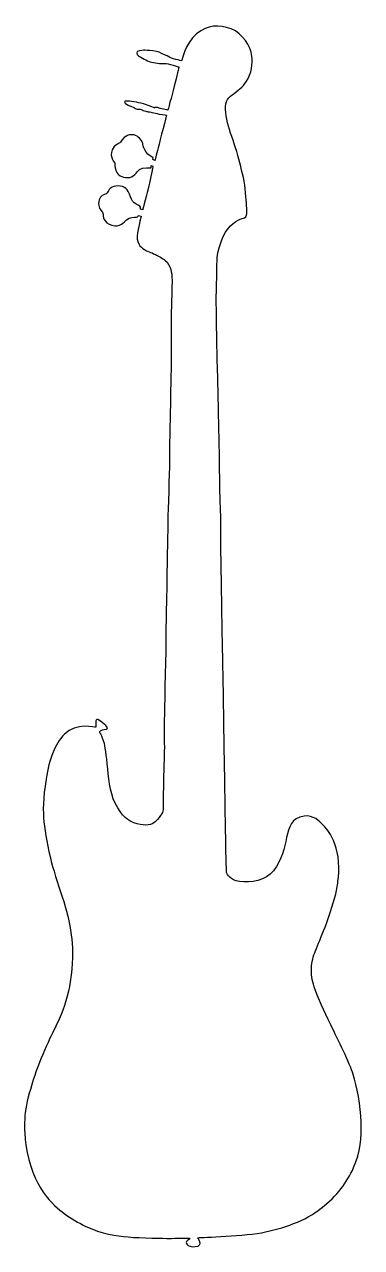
# Model space of a CAD drawing. Header units: centimetres. Extents: x -2.8 to 2.8, y -10.3 to 10.3.
import ezdxf

# ---------------------------------------------------------------- set-up
doc = ezdxf.new("R2010")
doc.units = ezdxf.units.CM
doc.header["$MEASUREMENT"] = 0
doc.layers.add('Camada 1', color=7, linetype='Continuous')

msp = doc.modelspace()

# ---------------------------------------------------------------- linework, layer by layer
at = {"layer": 'Camada 1'}
msp.add_open_spline([(0.49467, 0.17365), (0.49766, 0.0194), (0.51578, -0.85775), (0.51885, -1.09677), (0.51885, -1.09677), (0.52189, -1.33566), (0.52795, -1.88012), (0.53398, -2.14637), (0.53398, -2.14637), (0.53996, -2.41246), (0.54605, -2.97505), (0.5521, -3.28657), (0.5521, -3.28657), (0.55816, -3.59817), (0.56419, -3.96115), (0.57025, -3.98832), (0.57025, -3.98832), (0.57634, -4.01555), (0.62891, -4.12045), (0.78811, -4.14257), (0.78811, -4.14257), (0.98179, -4.1698), (1.23227, -4.12143), (1.35995, -3.96115), (1.35995, -3.96115), (1.51431, -3.76753), (1.53849, -3.56795), (1.58392, -3.39854), (1.58392, -3.39854), (1.62924, -3.22915), (1.65647, -3.06281), (1.88041, -3.03556), (1.88041, -3.03556), (2.04096, -3.01587), (2.13362, -3.12057), (2.20029, -3.18759), (2.20029, -3.18759), (2.28035, -3.26768), (2.33779, -3.35333), (2.37656, -3.44691), (2.37656, -3.44691), (2.4422, -3.605), (2.48911, -3.81516), (2.45297, -4.10892), (2.45297, -4.10892), (2.44413, -4.18081), (2.43313, -4.27476), (2.41289, -4.35427), (2.41289, -4.35427), (2.31002, -4.75961), (2.14664, -5.11656), (2.07102, -5.31008), (2.07102, -5.31008), (2.03374, -5.40557), (2.00741, -5.5018), (2.00199, -5.6008), (2.00199, -5.6008), (1.99646, -5.70272), (2.01294, -5.80765), (2.0498, -5.91804), (2.0498, -5.91804), (2.12245, -6.13579), (2.21016, -6.31124), (2.33129, -6.56524), (2.33129, -6.56524), (2.45223, -6.81937), (2.6489, -7.20955), (2.70941, -7.40019), (2.70941, -7.40019), (2.76992, -7.59066), (2.83654, -7.93856), (2.84257, -8.20468), (2.84257, -8.20468), (2.84863, -8.47093), (2.83048, -8.71281), (2.71544, -8.97295), (2.71544, -8.97295), (2.6005, -9.23304), (2.43707, -9.44785), (2.16788, -9.66256), (2.16788, -9.66256), (1.89853, -9.87732), (1.53246, -10.00136), (1.15728, -10.07391), (1.15728, -10.07391), (0.97141, -10.10987), (0.69227, -10.12802), (0.47026, -10.14011), (0.47026, -10.14011), (0.24428, -10.15257), (0.07712, -10.1586), (0.07712, -10.1586), (0.07712, -10.1586), (0.07712, -10.1586), (0.20116, -10.29473), (0.04079, -10.30986), (0.04079, -10.30986), (-0.11958, -10.32499), (-0.11957, -10.2312), (-0.10441, -10.21607), (-0.10441, -10.21607), (-0.08925, -10.20094), (-0.04993, -10.18284), (-0.04993, -10.17069), (-0.04993, -10.17069), (-0.04993, -10.1586), (-0.32221, -10.17069), (-0.39786, -10.17069), (-0.39786, -10.17069), (-0.47351, -10.17069), (-0.88199, -10.16463), (-1.09075, -10.14651), (-1.09075, -10.14651), (-1.29953, -10.12836), (-1.5325, -10.09209), (-1.80481, -9.96808), (-1.80481, -9.96808), (-1.93189, -9.91019), (-2.05497, -9.83518), (-2.17147, -9.75012), (-2.17147, -9.75012), (-2.35184, -9.61854), (-2.72326, -9.30509), (-2.81843, -8.58889), (-2.81843, -8.58889), (-2.83486, -8.46462), (-2.84391, -8.37407), (-2.84354, -8.26213), (-2.84354, -8.26213), (-2.84314, -8.12963), (-2.82819, -7.9731), (-2.77903, -7.78122), (-2.77903, -7.78122), (-2.68828, -7.42734), (-2.59448, -7.18535), (-2.4129, -6.78914), (-2.4129, -6.78914), (-2.35945, -6.6723), (-2.30535, -6.5693), (-2.25957, -6.46772), (-2.25957, -6.46772), (-2.16636, -6.26055), (-2.10635, -6.05322), (-2.071, -5.83333), (-2.071, -5.83333), (-2.02263, -5.53387), (-2.02263, -5.30096), (-2.04377, -5.11343), (-2.04377, -5.11343), (-2.06502, -4.92595), (-2.11336, -4.69605), (-2.17992, -4.48131), (-2.17992, -4.48131), (-2.24654, -4.26655), (-2.33732, -4.01551), (-2.39177, -3.80374), (-2.39177, -3.80374), (-2.44625, -3.59207), (-2.49766, -3.31074), (-2.51581, -3.13225), (-2.51581, -3.13225), (-2.53396, -2.95387), (-2.53094, -2.7421), (-2.47948, -2.4124), (-2.47948, -2.4124), (-2.45151, -2.2332), (-2.41619, -2.09429), (-2.36129, -1.95875), (-2.36129, -1.95875), (-2.3152, -1.84495), (-2.25638, -1.74438), (-2.16783, -1.65318), (-2.16783, -1.65318), (-1.97423, -1.4536), (-1.64141, -1.53526), (-1.64141, -1.53526), (-1.64141, -1.53526), (-1.64141, -1.53526), (-1.64141, -1.44758), (-1.63834, -1.42943), (-1.63834, -1.42943), (-1.63538, -1.41128), (-1.62321, -1.38405), (-1.57487, -1.42033), (-1.57487, -1.42033), (-1.52645, -1.45666), (-1.45991, -1.51412), (-1.45687, -1.52016), (-1.45687, -1.52016), (-1.45388, -1.52622), (-1.42359, -1.55948), (-1.46597, -1.56554), (-1.46597, -1.56554), (-1.50833, -1.5716), (-1.54765, -1.58972), (-1.55974, -1.59583), (-1.55974, -1.59583), (-1.57183, -1.60184), (-1.57794, -1.61393), (-1.57183, -1.62602), (-1.57183, -1.62602), (-1.56577, -1.63806), (-1.55069, -1.65319), (-1.55069, -1.65319), (-1.55069, -1.65319), (-1.55069, -1.65319), (-1.52944, -1.70161), (-1.5083, -1.76212), (-1.5083, -1.76212), (-1.49348, -1.80408), (-1.46594, -1.93151), (-1.44477, -2.15227), (-1.44477, -2.15227), (-1.42358, -2.37309), (-1.40979, -2.62077), (-1.31161, -2.8177), (-1.31161, -2.8177), (-1.19969, -3.04156), (-1.09375, -3.12327), (-0.94252, -3.16552), (-0.94252, -3.16552), (-0.79123, -3.20785), (-0.6914, -3.18367), (-0.63388, -3.13224), (-0.63388, -3.13224), (-0.57641, -3.08088), (-0.54919, -3.02945), (-0.53104, -3.00527), (-0.53104, -3.00527), (-0.51895, -2.98929), (-0.50381, -2.969), (-0.50075, -2.92058), (-0.50075, -2.92058), (-0.4994, -2.90013), (-0.50112, -2.77821), (-0.4994, -2.63904), (-0.4994, -2.63904), (-0.49712, -2.44912), (-0.49093, -2.21957), (-0.48562, -2.10088), (-0.48562, -2.10088), (-0.47657, -1.89522), (-0.48562, -1.66225), (-0.48562, -1.64416), (-0.48562, -1.64416), (-0.48562, -1.62596), (-0.47353, -0.99381), (-0.47353, -0.90912), (-0.47353, -0.90912), (-0.47353, -0.82448), (-0.4584, -0.37376), (-0.4584, -0.24369), (-0.4584, -0.24369), (-0.4584, -0.11367), (-0.45234, 0.44589), (-0.44935, 0.49426), (-0.44935, 0.49426), (-0.44631, 0.54273), (-0.43726, 1.0206), (-0.43726, 1.12646), (-0.43726, 1.12646), (-0.43726, 1.23235), (-0.42213, 1.83732), (-0.42213, 1.96736), (-0.42213, 1.96736), (-0.42213, 2.0974), (-0.3949, 2.7931), (-0.3949, 2.93222), (-0.3949, 2.93222), (-0.3949, 3.07131), (-0.39186, 3.4948), (-0.3858, 3.643), (-0.3858, 3.643), (-0.37974, 3.7912), (-0.3767, 4.22678), (-0.36765, 4.51107), (-0.36765, 4.51107), (-0.35855, 4.79536), (-0.37366, 5.2219), (-0.36461, 5.48201), (-0.36461, 5.48201), (-0.35551, 5.74212), (-0.34948, 5.99318), (-0.35252, 6.05668), (-0.35252, 6.05668), (-0.35551, 6.12018), (-0.36765, 6.27441), (-0.4705, 6.35307), (-0.4705, 6.35307), (-0.5123, 6.38503), (-0.57871, 6.42607), (-0.63298, 6.45194), (-0.63298, 6.45194), (-0.7122, 6.48996), (-0.779, 6.50946), (-0.81848, 6.53454), (-0.81848, 6.53454), (-0.88505, 6.57693), (-0.96678, 6.6586), (-0.93651, 6.81587), (-0.93651, 6.81587), (-0.90622, 6.97316), (-0.87301, 7.10016), (-0.87301, 7.10016), (-0.87301, 7.10016), (-0.87301, 7.10016), (-0.91534, 7.11225), (-0.91534, 7.11225), (-0.91534, 7.11225), (-0.91534, 7.11225), (-0.9214, 7.08201), (-0.95167, 7.08502), (-0.95167, 7.08502), (-0.98189, 7.08806), (-1.07266, 7.08203), (-1.11804, 7.03964), (-1.11804, 7.03964), (-1.16342, 6.99733), (-1.22697, 6.90661), (-1.36918, 6.94592), (-1.36918, 6.94592), (-1.51137, 6.98524), (-1.51441, 7.1062), (-1.51743, 7.13044), (-1.51743, 7.13044), (-1.52047, 7.15462), (-1.52952, 7.17881), (-1.54772, 7.19394), (-1.54772, 7.19394), (-1.56587, 7.20907), (-1.61204, 7.28501), (-1.581, 7.37539), (-1.581, 7.37539), (-1.55377, 7.45405), (-1.50536, 7.46008), (-1.4812, 7.46918), (-1.4812, 7.46918), (-1.45696, 7.47823), (-1.43881, 7.50239), (-1.42672, 7.52662), (-1.42672, 7.52662), (-1.41463, 7.5508), (-1.37542, 7.61131), (-1.26027, 7.61131), (-1.26027, 7.61131), (-1.15134, 7.61131), (-1.08781, 7.53265), (-1.06964, 7.46918), (-1.06964, 7.46918), (-1.05149, 7.40568), (-1.03032, 7.35726), (-0.99407, 7.32702), (-0.99407, 7.32702), (-0.95766, 7.29673), (-0.88509, 7.27257), (-0.88509, 7.2514), (-0.88509, 7.2514), (-0.88509, 7.23023), (-0.8821, 7.21507), (-0.8821, 7.21507), (-0.8821, 7.21507), (-0.8821, 7.21507), (-0.84577, 7.20906), (-0.84577, 7.20906), (-0.84577, 7.20906), (-0.84577, 7.20906), (-0.77319, 7.4964), (-0.7429, 7.61131), (-0.7429, 7.61131), (-0.71266, 7.72625), (-0.67329, 7.94402), (-0.67329, 7.94402), (-0.67329, 7.94402), (-0.67329, 7.94402), (-0.70663, 7.95312), (-0.70663, 7.95312), (-0.70663, 7.95312), (-0.70663, 7.95312), (-0.70663, 7.91685), (-0.70663, 7.91685), (-0.70663, 7.91685), (-0.70663, 7.91685), (-0.84876, 7.92889), (-0.90023, 7.88962), (-0.90023, 7.88962), (-0.95169, 7.85025), (-1.00003, 7.74743), (-1.09994, 7.7504), (-1.09994, 7.7504), (-1.19977, 7.75347), (-1.26938, 7.78972), (-1.29658, 7.86237), (-1.29658, 7.86237), (-1.32381, 7.93492), (-1.31478, 7.99842), (-1.31478, 7.99842), (-1.31478, 7.99842), (-1.31478, 7.99842), (-1.41368, 8.08621), (-1.3632, 8.22228), (-1.3632, 8.22228), (-1.33296, 8.30396), (-1.22705, 8.33719), (-1.22705, 8.33719), (-1.22705, 8.33719), (-1.22705, 8.33719), (-1.19056, 8.42556), (-1.10598, 8.46125), (-1.10598, 8.46125), (-1.02732, 8.49453), (-0.94871, 8.46731), (-0.90328, 8.41886), (-0.90328, 8.41886), (-0.85796, 8.37049), (-0.84282, 8.33716), (-0.84282, 8.30998), (-0.84282, 8.30998), (-0.84282, 8.28275), (-0.81562, 8.22836), (-0.79138, 8.18293), (-0.79138, 8.18293), (-0.7672, 8.13755), (-0.67036, 8.08919), (-0.67036, 8.08919), (-0.67036, 8.08919), (-0.67036, 8.08919), (-0.67335, 8.0589), (-0.67335, 8.0589), (-0.67335, 8.0589), (-0.67335, 8.0589), (-0.64012, 8.04075), (-0.64012, 8.04075), (-0.64012, 8.04075), (-0.64012, 8.04075), (-0.61887, 8.12843), (-0.58564, 8.25549), (-0.58564, 8.25549), (-0.5523, 8.38257), (-0.44642, 8.80601), (-0.44642, 8.80601), (-0.44642, 8.80601), (-0.44642, 8.80601), (-0.57355, 8.82416), (-0.60377, 8.83324), (-0.60377, 8.83324), (-0.63399, 8.84232), (-0.67941, 8.84832), (-0.70667, 8.85443), (-0.70667, 8.85443), (-0.7339, 8.86049), (-0.78224, 8.86956), (-0.78224, 8.86956), (-0.78224, 8.86956), (-0.78224, 8.86956), (-0.84579, 8.88165), (-0.85794, 8.89374), (-0.85794, 8.89374), (-0.87003, 8.90583), (-0.9184, 8.90887), (-0.9184, 8.90887), (-0.9184, 8.90887), (-0.9184, 8.90887), (-0.96383, 8.90583), (-0.96986, 8.91792), (-0.96986, 8.91792), (-0.97589, 8.93001), (-1.04548, 8.95724), (-1.04548, 8.95724), (-1.04548, 8.95724), (-1.04548, 8.95724), (-1.08787, 8.9633), (-1.12107, 8.99045), (-1.12107, 8.99045), (-1.15441, 9.01768), (-1.18163, 9.04797), (-1.10297, 9.04493), (-1.10297, 9.04493), (-1.0242, 9.04194), (-0.88509, 9.01469), (-0.79732, 8.9845), (-0.79732, 8.9845), (-0.70961, 8.95421), (-0.65214, 8.93002), (-0.65214, 8.93002), (-0.65214, 8.93002), (-0.65214, 8.93002), (-0.64285, 8.94531), (-0.59766, 8.93306), (-0.59766, 8.93306), (-0.55607, 8.92152), (-0.42515, 8.88763), (-0.42515, 8.88763), (-0.42515, 8.88763), (-0.42515, 8.88763), (-0.35858, 9.1175), (-0.31326, 9.29292), (-0.31326, 9.29292), (-0.26783, 9.46842), (-0.23455, 9.6196), (-0.23455, 9.6196), (-0.23455, 9.6196), (-0.23455, 9.6196), (-0.42217, 9.68617), (-0.47357, 9.68016), (-0.47357, 9.68016), (-0.52498, 9.67407), (-0.67026, 9.68921), (-0.71868, 9.70434), (-0.71868, 9.70434), (-0.7671, 9.71947), (-0.87902, 9.78596), (-0.91534, 9.8102), (-0.91534, 9.8102), (-0.95167, 9.83438), (-0.97191, 9.8841), (-0.9032, 9.89484), (-0.9032, 9.89484), (-0.84573, 9.90394), (-0.81554, 9.90093), (-0.77316, 9.90093), (-0.77316, 9.90093), (-0.73078, 9.90093), (-0.6188, 9.88884), (-0.57044, 9.86759), (-0.57044, 9.86759), (-0.52197, 9.84645), (-0.42817, 9.80713), (-0.40399, 9.78893), (-0.40399, 9.78893), (-0.37981, 9.77083), (-0.1892, 9.72236), (-0.1892, 9.72236), (-0.1892, 9.72236), (-0.1892, 9.72236), (-0.13168, 10.02184), (0.06197, 10.17916), (0.06197, 10.17916), (0.25559, 10.33643), (0.43464, 10.33815), (0.64591, 10.26383), (0.64591, 10.26383), (0.85162, 10.19125), (0.97259, 9.93718), (0.98476, 9.86756), (0.98476, 9.86756), (0.9969, 9.798), (1.02413, 9.63467), (0.95759, 9.48045), (0.95759, 9.48045), (0.89102, 9.3262), (0.82138, 9.27172), (0.73063, 9.19914), (0.73063, 9.19914), (0.63982, 9.12654), (0.55209, 9.08722), (0.55209, 8.95411), (0.55209, 8.95411), (0.55209, 8.82105), (0.58233, 8.65772), (0.63678, 8.5035), (0.63678, 8.5035), (0.69126, 8.34919), (0.75481, 8.16168), (0.79418, 8.00135), (0.79418, 8.00135), (0.8335, 7.84099), (0.87887, 7.66864), (0.89102, 7.49626), (0.89102, 7.49626), (0.90306, 7.3238), (0.9152, 7.19376), (0.91216, 7.16654), (0.91216, 7.16654), (0.90912, 7.13932), (0.90912, 7.08788), (0.87284, 7.07275), (0.87284, 7.07275), (0.83646, 7.05762), (0.70943, 7.03648), (0.59447, 6.88823), (0.59447, 6.88823), (0.47951, 6.74004), (0.42199, 6.51625), (0.41297, 6.39526), (0.41297, 6.39526), (0.40382, 6.27424), (0.40382, 5.98994), (0.39784, 5.82961), (0.39784, 5.82961), (0.39175, 5.66933), (0.40385, 5.05832), (0.40689, 4.91018), (0.40689, 4.91018), (0.40993, 4.76193), (0.42808, 4.03901), (0.43113, 3.91199), (0.43113, 3.91199), (0.43412, 3.78499), (0.45232, 2.95923), (0.45232, 2.88358), (0.45232, 2.88358), (0.45232, 2.84069), (0.45208, 2.64143), (0.45727, 2.43008), (0.45727, 2.43008), (0.46105, 2.26958), (0.47047, 2.0894), (0.47047, 2.03969), (0.47047, 2.03969), (0.47047, 1.92478), (0.47346, 1.24726), (0.47957, 1.07179), (0.47957, 1.07179), (0.48551, 0.89657), (0.49162, 0.32787), (0.49467, 0.17365)], degree=3, knots=[0, 0, 0, 0, 0.00645161, 0.00645161, 0.00645161, 0.00645161, 0.01290323, 0.01290323, 0.01290323, 0.01290323, 0.01935484, 0.01935484, 0.01935484, 0.01935484, 0.02580645, 0.02580645, 0.02580645, 0.02580645, 0.03225806, 0.03225806, 0.03225806, 0.03225806, 0.03870968, 0.03870968, 0.03870968, 0.03870968, 0.04516129, 0.04516129, 0.04516129, 0.04516129, 0.0516129, 0.0516129, 0.0516129, 0.0516129, 0.05806452, 0.05806452, 0.05806452, 0.05806452, 0.06451613, 0.06451613, 0.06451613, 0.06451613, 0.07096774, 0.07096774, 0.07096774, 0.07096774, 0.07741935, 0.07741935, 0.07741935, 0.07741935, 0.08387097, 0.08387097, 0.08387097, 0.08387097, 0.09032258, 0.09032258, 0.09032258, 0.09032258, 0.09677419, 0.09677419, 0.09677419, 0.09677419, 0.10322581, 0.10322581, 0.10322581, 0.10322581, 0.10967742, 0.10967742, 0.10967742, 0.10967742, 0.11612903, 0.11612903, 0.11612903, 0.11612903, 0.12258065, 0.12258065, 0.12258065, 0.12258065, 0.12903226, 0.12903226, 0.12903226, 0.12903226, 0.13548387, 0.13548387, 0.13548387, 0.13548387, 0.14193548, 0.14193548, 0.14193548, 0.14193548, 0.1483871, 0.1483871, 0.1483871, 0.1483871, 0.15483871, 0.15483871, 0.15483871, 0.15483871, 0.16129032, 0.16129032, 0.16129032, 0.16129032, 0.16774194, 0.16774194, 0.16774194, 0.16774194, 0.17419355, 0.17419355, 0.17419355, 0.17419355, 0.18064516, 0.18064516, 0.18064516, 0.18064516, 0.18709677, 0.18709677, 0.18709677, 0.18709677, 0.19354839, 0.19354839, 0.19354839, 0.19354839, 0.2, 0.2, 0.2, 0.2, 0.20645161, 0.20645161, 0.20645161, 0.20645161, 0.21290323, 0.21290323, 0.21290323, 0.21290323, 0.21935484, 0.21935484, 0.21935484, 0.21935484, 0.22580645, 0.22580645, 0.22580645, 0.22580645, 0.23225806, 0.23225806, 0.23225806, 0.23225806, 0.23870968, 0.23870968, 0.23870968, 0.23870968, 0.24516129, 0.24516129, 0.24516129, 0.24516129, 0.2516129, 0.2516129, 0.2516129, 0.2516129, 0.25806452, 0.25806452, 0.25806452, 0.25806452, 0.26451613, 0.26451613, 0.26451613, 0.26451613, 0.27096774, 0.27096774, 0.27096774, 0.27096774, 0.27741935, 0.27741935, 0.27741935, 0.27741935, 0.28387097, 0.28387097, 0.28387097, 0.28387097, 0.29032258, 0.29032258, 0.29032258, 0.29032258, 0.29677419, 0.29677419, 0.29677419, 0.29677419, 0.30322581, 0.30322581, 0.30322581, 0.30322581, 0.30967742, 0.30967742, 0.30967742, 0.30967742, 0.31612903, 0.31612903, 0.31612903, 0.31612903, 0.32258065, 0.32258065, 0.32258065, 0.32258065, 0.32903226, 0.32903226, 0.32903226, 0.32903226, 0.33548387, 0.33548387, 0.33548387, 0.33548387, 0.34193548, 0.34193548, 0.34193548, 0.34193548, 0.3483871, 0.3483871, 0.3483871, 0.3483871, 0.35483871, 0.35483871, 0.35483871, 0.35483871, 0.36129032, 0.36129032, 0.36129032, 0.36129032, 0.36774194, 0.36774194, 0.36774194, 0.36774194, 0.37419355, 0.37419355, 0.37419355, 0.37419355, 0.38064516, 0.38064516, 0.38064516, 0.38064516, 0.38709677, 0.38709677, 0.38709677, 0.38709677, 0.39354839, 0.39354839, 0.39354839, 0.39354839, 0.4, 0.4, 0.4, 0.4, 0.40645161, 0.40645161, 0.40645161, 0.40645161, 0.41290323, 0.41290323, 0.41290323, 0.41290323, 0.41935484, 0.41935484, 0.41935484, 0.41935484, 0.42580645, 0.42580645, 0.42580645, 0.42580645, 0.43225806, 0.43225806, 0.43225806, 0.43225806, 0.43870968, 0.43870968, 0.43870968, 0.43870968, 0.44516129, 0.44516129, 0.44516129, 0.44516129, 0.4516129, 0.4516129, 0.4516129, 0.4516129, 0.45806452, 0.45806452, 0.45806452, 0.45806452, 0.46451613, 0.46451613, 0.46451613, 0.46451613, 0.47096774, 0.47096774, 0.47096774, 0.47096774, 0.47741935, 0.47741935, 0.47741935, 0.47741935, 0.48387097, 0.48387097, 0.48387097, 0.48387097, 0.49032258, 0.49032258, 0.49032258, 0.49032258, 0.49677419, 0.49677419, 0.49677419, 0.49677419, 0.50322581, 0.50322581, 0.50322581, 0.50322581, 0.50967742, 0.50967742, 0.50967742, 0.50967742, 0.51612903, 0.51612903, 0.51612903, 0.51612903, 0.52258065, 0.52258065, 0.52258065, 0.52258065, 0.52903226, 0.52903226, 0.52903226, 0.52903226, 0.53548387, 0.53548387, 0.53548387, 0.53548387, 0.54193548, 0.54193548, 0.54193548, 0.54193548, 0.5483871, 0.5483871, 0.5483871, 0.5483871, 0.55483871, 0.55483871, 0.55483871, 0.55483871, 0.56129032, 0.56129032, 0.56129032, 0.56129032, 0.56774194, 0.56774194, 0.56774194, 0.56774194, 0.57419355, 0.57419355, 0.57419355, 0.57419355, 0.58064516, 0.58064516, 0.58064516, 0.58064516, 0.58709677, 0.58709677, 0.58709677, 0.58709677, 0.59354839, 0.59354839, 0.59354839, 0.59354839, 0.6, 0.6, 0.6, 0.6, 0.60645161, 0.60645161, 0.60645161, 0.60645161, 0.61290323, 0.61290323, 0.61290323, 0.61290323, 0.61935484, 0.61935484, 0.61935484, 0.61935484, 0.62580645, 0.62580645, 0.62580645, 0.62580645, 0.63225806, 0.63225806, 0.63225806, 0.63225806, 0.63870968, 0.63870968, 0.63870968, 0.63870968, 0.64516129, 0.64516129, 0.64516129, 0.64516129, 0.6516129, 0.6516129, 0.6516129, 0.6516129, 0.65806452, 0.65806452, 0.65806452, 0.65806452, 0.66451613, 0.66451613, 0.66451613, 0.66451613, 0.67096774, 0.67096774, 0.67096774, 0.67096774, 0.67741935, 0.67741935, 0.67741935, 0.67741935, 0.68387097, 0.68387097, 0.68387097, 0.68387097, 0.69032258, 0.69032258, 0.69032258, 0.69032258, 0.69677419, 0.69677419, 0.69677419, 0.69677419, 0.70322581, 0.70322581, 0.70322581, 0.70322581, 0.70967742, 0.70967742, 0.70967742, 0.70967742, 0.71612903, 0.71612903, 0.71612903, 0.71612903, 0.72258065, 0.72258065, 0.72258065, 0.72258065, 0.72903226, 0.72903226, 0.72903226, 0.72903226, 0.73548387, 0.73548387, 0.73548387, 0.73548387, 0.74193548, 0.74193548, 0.74193548, 0.74193548, 0.7483871, 0.7483871, 0.7483871, 0.7483871, 0.75483871, 0.75483871, 0.75483871, 0.75483871, 0.76129032, 0.76129032, 0.76129032, 0.76129032, 0.76774194, 0.76774194, 0.76774194, 0.76774194, 0.77419355, 0.77419355, 0.77419355, 0.77419355, 0.78064516, 0.78064516, 0.78064516, 0.78064516, 0.78709677, 0.78709677, 0.78709677, 0.78709677, 0.79354839, 0.79354839, 0.79354839, 0.79354839, 0.8, 0.8, 0.8, 0.8, 0.80645161, 0.80645161, 0.80645161, 0.80645161, 0.81290323, 0.81290323, 0.81290323, 0.81290323, 0.81935484, 0.81935484, 0.81935484, 0.81935484, 0.82580645, 0.82580645, 0.82580645, 0.82580645, 0.83225806, 0.83225806, 0.83225806, 0.83225806, 0.83870968, 0.83870968, 0.83870968, 0.83870968, 0.84516129, 0.84516129, 0.84516129, 0.84516129, 0.8516129, 0.8516129, 0.8516129, 0.8516129, 0.85806452, 0.85806452, 0.85806452, 0.85806452, 0.86451613, 0.86451613, 0.86451613, 0.86451613, 0.87096774, 0.87096774, 0.87096774, 0.87096774, 0.87741935, 0.87741935, 0.87741935, 0.87741935, 0.88387097, 0.88387097, 0.88387097, 0.88387097, 0.89032258, 0.89032258, 0.89032258, 0.89032258, 0.89677419, 0.89677419, 0.89677419, 0.89677419, 0.90322581, 0.90322581, 0.90322581, 0.90322581, 0.90967742, 0.90967742, 0.90967742, 0.90967742, 0.91612903, 0.91612903, 0.91612903, 0.91612903, 0.92258065, 0.92258065, 0.92258065, 0.92258065, 0.92903226, 0.92903226, 0.92903226, 0.92903226, 0.93548387, 0.93548387, 0.93548387, 0.93548387, 0.94193548, 0.94193548, 0.94193548, 0.94193548, 0.9483871, 0.9483871, 0.9483871, 0.9483871, 0.95483871, 0.95483871, 0.95483871, 0.95483871, 0.96129032, 0.96129032, 0.96129032, 0.96129032, 0.96774194, 0.96774194, 0.96774194, 0.96774194, 0.97419355, 0.97419355, 0.97419355, 0.97419355, 0.98064516, 0.98064516, 0.98064516, 0.98064516, 0.98709677, 0.98709677, 0.98709677, 0.98709677, 1, 1, 1, 1], dxfattribs=at)

doc.saveas('drawing.dxf')
